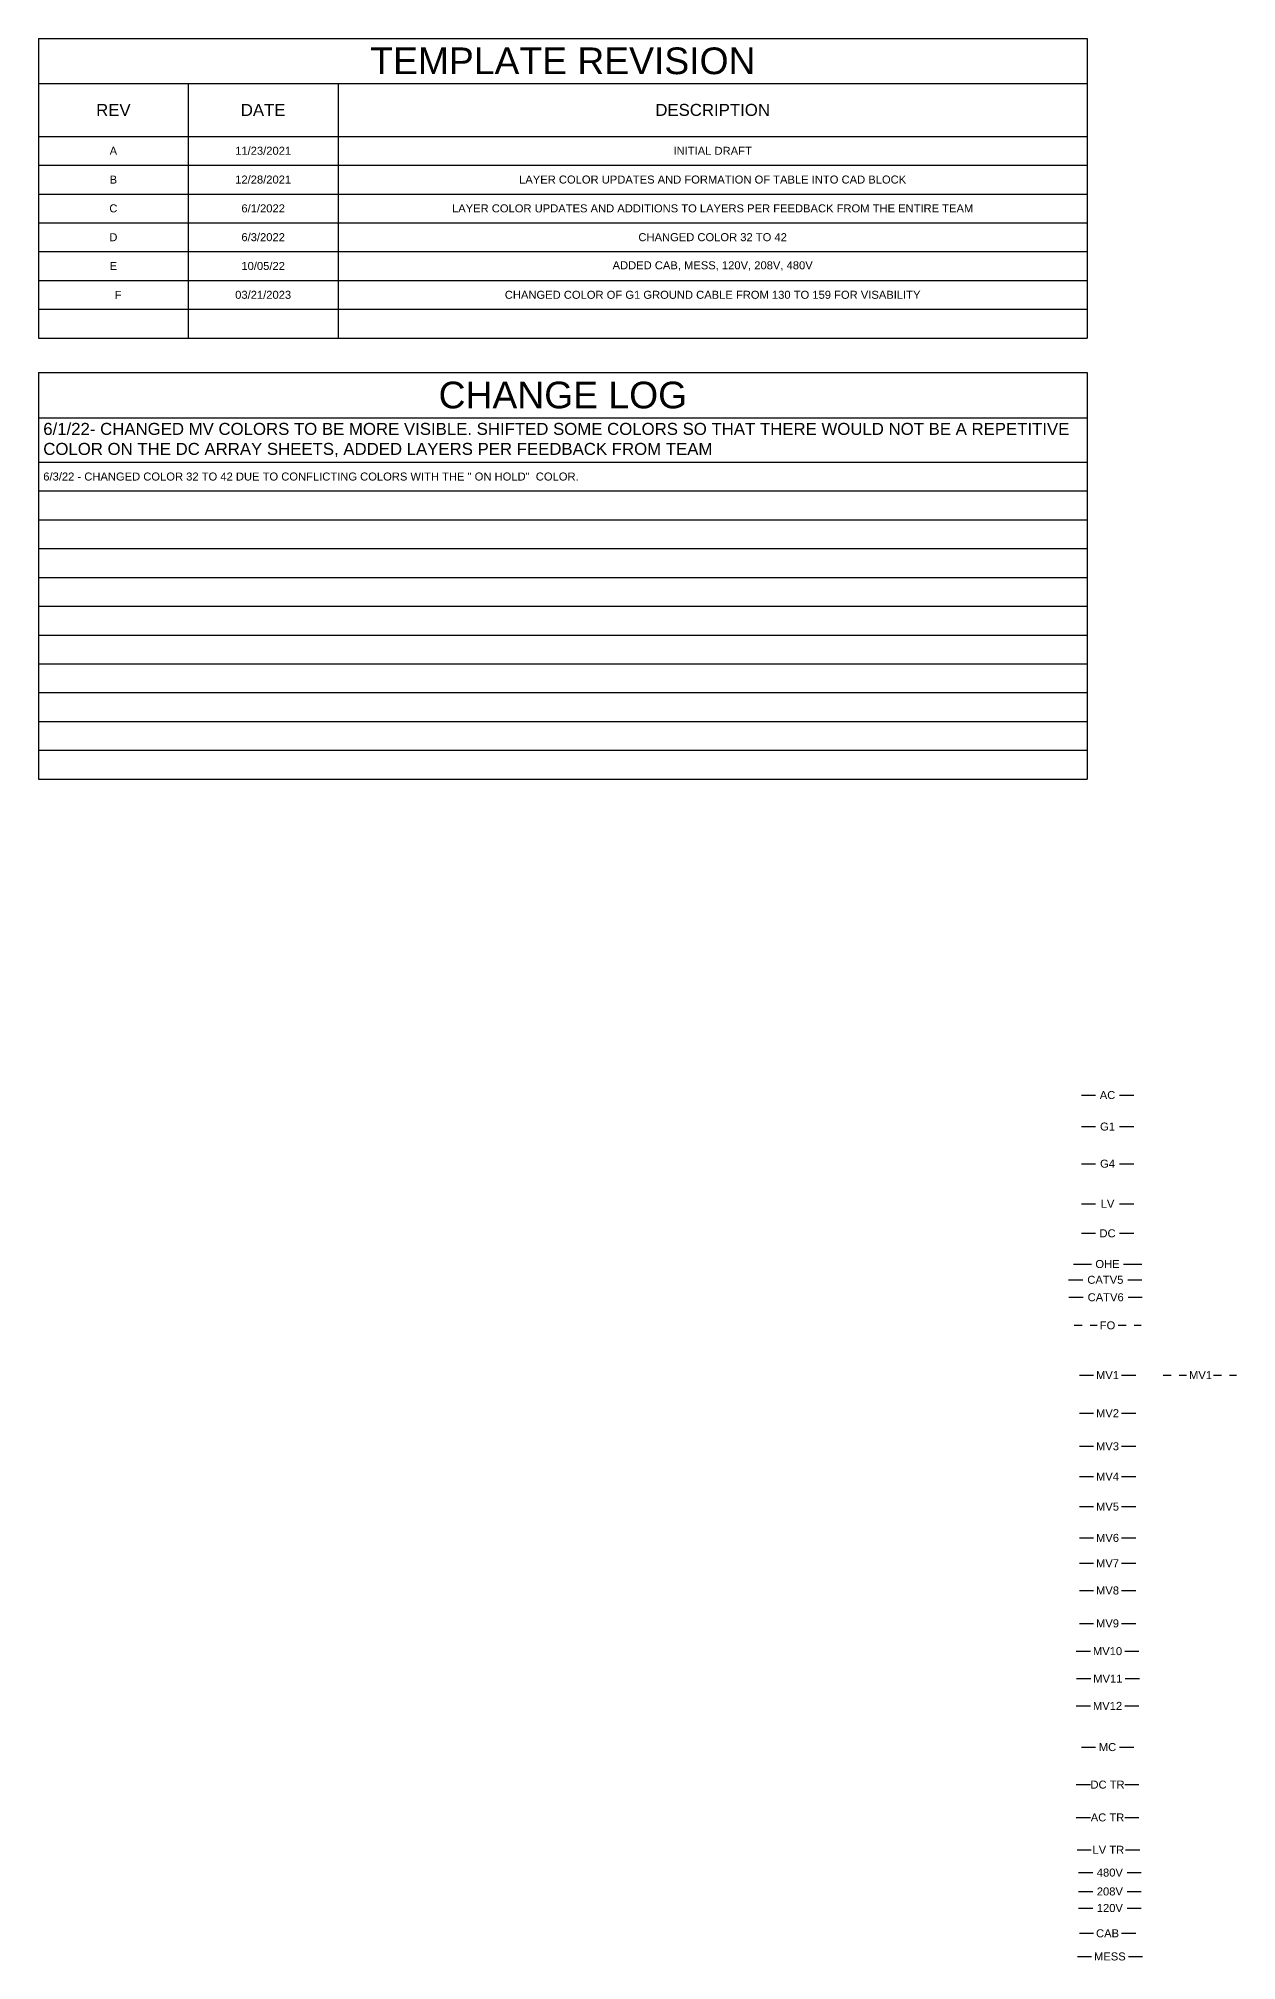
# Model space of a CAD drawing. Header units: feet. Extents: x -33.7 to 39.3, y -34.6 to 13.
# Drawn here: x -33.69 to -18.72, y -24.02 to 0 of the extents above; entities that cross this region are included whole.
import ezdxf
from ezdxf.enums import TextEntityAlignment as Align
from ezdxf.lldxf.tags import DXFTag

# ---------------------------------------------------------------- set-up
doc = ezdxf.new("R2010")
doc.units = ezdxf.units.FT
doc.header["$MEASUREMENT"] = 0
doc.linetypes.add('DASHDOTX2', pattern=[2, 1, -0.5, 0, -0.5])
doc.styles.add('NEI-A', font='arial.ttf')
tags = doc.linetypes.add('G1', pattern='A,0.176989,-0.056821,["G1",NEI-A,S=0.1,R=0,X=0,Y=-0.05],-0.243179,0.176989', length=0.653978).pattern_tags.tags
tags[6] = DXFTag(74, 10)

# ---------------------------------------------------------------- blocks, each defined once
blk = doc.blocks.new('*T8')
at = {"color": 0, "linetype": 'ByBlock', "lineweight": -2, "transparency": 16777216}
for p, q in [((0, 0), (13.101, 0)), ((0, 0), (0, -3.744)), ((13.101, 0), (13.101, -3.744)), ((0, -0.564), (13.101, -0.564)), ((1.872, -0.564), (1.872, -3.744)), ((3.743, -0.564), (3.743, -3.744)), ((0, -1.224), (13.101, -1.224)), ((0, -1.584), (13.101, -1.584)), ((0, -1.944), (13.101, -1.944)), ((0, -2.304), (13.101, -2.304)), ((0, -2.664), (13.101, -2.664)), ((0, -3.024), (13.101, -3.024)), ((0, -3.384), (13.101, -3.384)), ((0, -3.744), (13.101, -3.744))]:
    blk.add_line(p, q, dxfattribs=at)
at = {"color": 0, "transparency": 16777216, "style": 'NEI-A'}
for s, insert, char_height, width, attachment_point in [('{\\C256;TEMPLATE REVISION}', (6.551, -0.282), 0.33333, 12.98132, 5), ('REV', (0.936, -0.894), 0.15, 1.75162, 5), ('DATE', (2.807, -0.894), 0.15, 1.75162, 5), ('DESCRIPTION', (8.422, -0.894), 0.15, 9.23809, 5), ('A', (0.936, -1.404), 0.1, 1.75162, 5), ('11/23/2021', (2.807, -1.404), 0.1, 1.75162, 5), ('INITIAL DRAFT', (8.422, -1.404), 0.1, 9.23809, 5), ('B', (0.936, -1.764), 0.1, 1.75162, 5), ('12/28/2021', (2.807, -1.764), 0.1, 1.75162, 5), ('LAYER COLOR UPDATES AND FORMATION OF TABLE INTO CAD BLOCK', (8.422, -1.764), 0.1, 9.23809, 5), ('C', (0.936, -2.124), 0.1, 1.75162, 5), ('6/1/2022', (2.807, -2.124), 0.1, 1.75162, 5), ('LAYER COLOR UPDATES AND ADDITIONS TO LAYERS PER FEEDBACK FROM THE ENTIRE TEAM', (8.422, -2.124), 0.1, 9.23809, 5), ('D', (0.936, -2.484), 0.1, 1.75162, 5), ('6/3/2022', (2.807, -2.484), 0.1, 1.75162, 5), ('CHANGED COLOR 32 TO 42', (8.422, -2.484), 0.1, 9.23809, 5), ('E', (0.936, -2.844), 0.1, 1.75162, 5), ('10/05/22', (2.807, -2.844), 0.1, 1.75162, 5), ('ADDED CAB, MESS, 120V, 208V, 480V', (8.422, -2.844), 0.1, 9.23809, 5), ('                       F', (0.06, -3.204), 0.1, 1.75162, 4), ('03/21/2023', (2.807, -3.204), 0.1, 1.75162, 5), ('CHANGED COLOR OF G1 GROUND CABLE FROM 130 TO 159 FOR VISABILITY', (8.422, -3.204), 0.1, 9.23809, 5)]:
    blk.add_mtext(s, dxfattribs=dict(at, insert=insert, char_height=char_height, width=width, attachment_point=attachment_point))
blk = doc.blocks.new('*T9')
at = {"color": 0, "linetype": 'ByBlock', "lineweight": -2, "transparency": 16777216}
for p, q in [((0, 0), (13.101, 0)), ((0, 0), (0, -5.079)), ((13.101, 0), (13.101, -5.079)), ((0, -0.564), (13.101, -0.564)), ((0, -1.119), (13.101, -1.119)), ((0, -1.479), (13.101, -1.479)), ((0, -1.839), (13.101, -1.839)), ((0, -2.199), (13.101, -2.199)), ((0, -2.559), (13.101, -2.559)), ((0, -2.919), (13.101, -2.919)), ((0, -3.279), (13.101, -3.279)), ((0, -3.639), (13.101, -3.639)), ((0, -3.999), (13.101, -3.999)), ((0, -4.359), (13.101, -4.359)), ((0, -4.719), (13.101, -4.719)), ((0, -5.079), (13.101, -5.079))]:
    blk.add_line(p, q, dxfattribs=at)
at = {"color": 0, "transparency": 16777216, "width": 12.98132, "style": 'NEI-A'}
for s, insert, char_height, attachment_point in [('{\\C256;CHANGE LOG}', (6.551, -0.282), 0.33333, 5), ('6/1/22- CHANGED MV COLORS TO BE MORE VISIBLE. SHIFTED SOME COLORS SO THAT THERE WOULD NOT BE A REPETITIVE COLOR ON THE DC ARRAY SHEETS, ADDED LAYERS PER FEEDBACK FROM TEAM', (0.06, -0.842), 0.15, 4), ('6/3/22 - CHANGED COLOR 32 TO 42 DUE TO CONFLICTING COLORS WITH THE " ON HOLD"  COLOR.', (0.06, -1.299), 0.1, 4)]:
    blk.add_mtext(s, dxfattribs=dict(at, insert=insert, char_height=char_height, attachment_point=attachment_point))

msp = doc.modelspace()

# ---------------------------------------------------------------- linework, layer by layer
at = {"layer": 'defpoints', "linetype": 'Continuous'}
for p, q in [((-20.66, -13.203), (-20.483, -13.203)), ((-20.183, -13.203), (-20.006, -13.203)), ((-20.66, -13.597), (-20.483, -13.597)), ((-20.183, -13.597), (-20.006, -13.597)), ((-20.66, -14.061), (-20.483, -14.061)), ((-20.183, -14.061), (-20.006, -14.061)), ((-20.66, -14.562), (-20.483, -14.562)), ((-20.183, -14.562), (-20.006, -14.562)), ((-20.66, -14.931), (-20.483, -14.931)), ((-20.183, -14.931), (-20.006, -14.931)), ((-20.76, -15.315), (-20.533, -15.315)), ((-20.133, -15.315), (-19.906, -15.315)), ((-20.822, -15.512), (-20.64, -15.512)), ((-20.08, -15.512), (-19.903, -15.512)), ((-20.818, -15.73), (-20.636, -15.73)), ((-20.076, -15.73), (-19.899, -15.73)), ((-20.685, -16.703), (-20.508, -16.703)), ((-20.158, -16.703), (-19.981, -16.703)), ((-20.685, -17.179), (-20.508, -17.179)), ((-20.158, -17.179), (-19.981, -17.179)), ((-20.685, -17.592), (-20.508, -17.592)), ((-20.158, -17.592), (-19.981, -17.592)), ((-20.685, -17.97), (-20.508, -17.97)), ((-20.158, -17.97), (-19.981, -17.97)), ((-20.685, -18.346), (-20.508, -18.346)), ((-20.158, -18.346), (-19.981, -18.346)), ((-20.685, -18.737), (-20.508, -18.737)), ((-20.158, -18.737), (-19.981, -18.737)), ((-20.685, -19.054), (-20.508, -19.054)), ((-20.158, -19.054), (-19.981, -19.054)), ((-20.685, -19.394), (-20.508, -19.394)), ((-20.158, -19.394), (-19.981, -19.394)), ((-20.685, -19.805), (-20.508, -19.805)), ((-20.158, -19.805), (-19.981, -19.805)), ((-20.724, -20.152), (-20.547, -20.152)), ((-20.117, -20.152), (-19.94, -20.152)), ((-20.72, -20.496), (-20.543, -20.496)), ((-20.112, -20.496), (-19.935, -20.496)), ((-20.724, -20.836), (-20.547, -20.836)), ((-20.117, -20.836), (-19.94, -20.836)), ((-20.66, -21.351), (-20.483, -21.351)), ((-20.183, -21.351), (-20.006, -21.351)), ((-20.695, -22.919), (-20.518, -22.919)), ((-20.088, -22.919), (-19.911, -22.919)), ((-20.695, -23.155), (-20.518, -23.155)), ((-20.088, -23.155), (-19.911, -23.155)), ((-20.695, -23.362), (-20.518, -23.362)), ((-20.088, -23.362), (-19.911, -23.362)), ((-20.685, -23.678), (-20.508, -23.678)), ((-20.158, -23.678), (-19.981, -23.678)), ((-20.71, -23.967), (-20.534, -23.967)), ((-20.072, -23.967), (-19.895, -23.967))]:
    msp.add_line(p, q, dxfattribs=at)
at = {"layer": 'defpoints', "linetype": 'DASHDOTX2', "ltscale": 0.1}
for p, q in [((-20.749, -16.078), (-20.461, -16.078)), ((-20.201, -16.078), (-19.912, -16.078)), ((-19.637, -16.703), (-19.348, -16.703)), ((-19.01, -16.703), (-18.721, -16.703))]:
    msp.add_line(p, q, dxfattribs=at)
at = {"layer": 'defpoints', "linetype": 'Continuous', "lineweight": -3}
for p, q in [((-20.724, -21.82), (-20.547, -21.82)), ((-20.117, -21.82), (-19.94, -21.82)), ((-20.724, -22.23), (-20.547, -22.23)), ((-20.117, -22.23), (-19.94, -22.23)), ((-20.714, -22.634), (-20.537, -22.634)), ((-20.107, -22.634), (-19.93, -22.634))]:
    msp.add_line(p, q, dxfattribs=at)

# ---------------------------------------------------------------- block references
for name, p in [('*T8', (-33.688, 0)), ('*T9', (-33.688, -4.176))]:
    msp.add_blockref(name, p)

# ---------------------------------------------------------------- texts
at = {"layer": 'defpoints', "linetype": 'G1', "style": 'NEI-A'}
for s, p in [('AC', (-20.333, -13.203)), ('G1', (-20.333, -13.597)), ('G4', (-20.333, -14.061)), ('LV', (-20.333, -14.562)), ('DC', (-20.333, -14.931)), ('OHE', (-20.333, -15.315)), ('CATV5', (-20.36, -15.512)), ('CATV6', (-20.356, -15.73)), ('FO', (-20.333, -16.081)), ('MV1', (-20.333, -16.703)), ('MV1', (-19.171, -16.703)), ('MV2', (-20.333, -17.179)), ('MV3', (-20.333, -17.592)), ('MV4', (-20.333, -17.97)), ('MV5', (-20.333, -18.346)), ('MV6', (-20.333, -18.737)), ('MV7', (-20.333, -19.054)), ('MV8', (-20.333, -19.394)), ('MV9', (-20.333, -19.805)), ('MV10', (-20.333, -20.152)), ('MV11', (-20.329, -20.496)), ('MV12', (-20.333, -20.836)), ('MC', (-20.333, -21.351)), ('DC TR', (-20.333, -21.82)), ('AC TR', (-20.333, -22.23)), ('LV TR', (-20.323, -22.634)), ('480V', (-20.304, -22.919)), ('208V', (-20.304, -23.155)), ('120V', (-20.304, -23.362)), ('CAB', (-20.333, -23.678)), ('MESS', (-20.304, -23.967))]:
    msp.add_text(s, height=0.1, dxfattribs=at).set_placement(p, align=Align.MIDDLE_CENTER)

doc.saveas('drawing.dxf')
